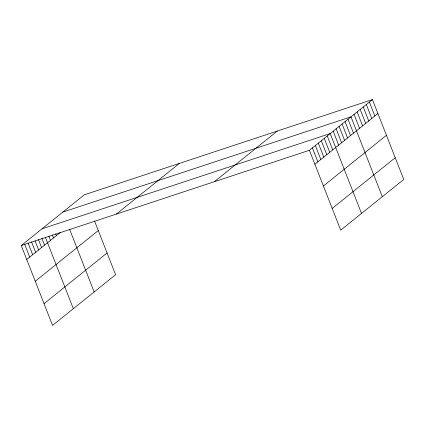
<?xml version="1.0" encoding="UTF-8"?>
<svg xmlns="http://www.w3.org/2000/svg" width="425" height="425" viewBox="0 0 425 425"><rect width="100%" height="100%" fill="white"/><g stroke="black" fill="none" stroke-linecap="round" stroke-linejoin="round"><path stroke-width="0.64" d="M94.499 220.883L115.589 274.715L52.557 325.412L21.25 245.533L84.288 194.831L372.443 99.588L403.75 179.467L340.712 230.169L309.411 150.285L372.443 99.588M26.727 259.5L60.403 232.411M116.344 214.099L179.377 163.402M35.248 281.254L98.287 230.552M44.03 303.663L107.068 252.96M214.317 181.719L277.355 131.017M314.882 164.257L377.921 113.56M323.409 186.007L386.442 135.309M332.191 208.42L395.223 157.718M62.852 212.07L351.013 116.827L382.319 196.706M42.054 228.799L330.209 133.556L361.516 213.44M21.25 245.533L309.411 150.285M369.383 102.048L374.855 116.02M366.323 104.513L371.795 118.485M363.258 106.978L368.735 120.944M360.198 109.438L365.67 123.409M357.138 111.902L362.61 125.869M354.073 114.362L359.55 128.334M348.043 119.218L353.515 133.184M345.068 121.608L350.545 135.575M342.098 123.994L347.57 137.966M339.123 126.384L344.601 140.356M336.154 128.775L341.631 142.747M333.184 131.166L338.656 145.137M327.239 135.947L332.711 149.919M324.27 138.337L329.742 152.304M321.295 140.728L326.772 154.695M318.325 143.119L323.797 157.085M315.35 145.509L320.827 159.476M312.38 147.9L317.858 161.867M69.514 229.059L94.159 291.948M55.728 233.777L56.44 235.599M52.28 234.951L53.47 237.989M48.833 236.13L50.501 240.38M45.385 237.304L73.355 308.683M41.937 238.478L44.556 245.161M38.489 239.652L41.581 247.552M35.041 240.832L38.611 249.942M31.593 242.006L35.642 252.333M28.146 243.18L32.667 254.718M24.698 244.354L29.697 257.109"/></g></svg>
